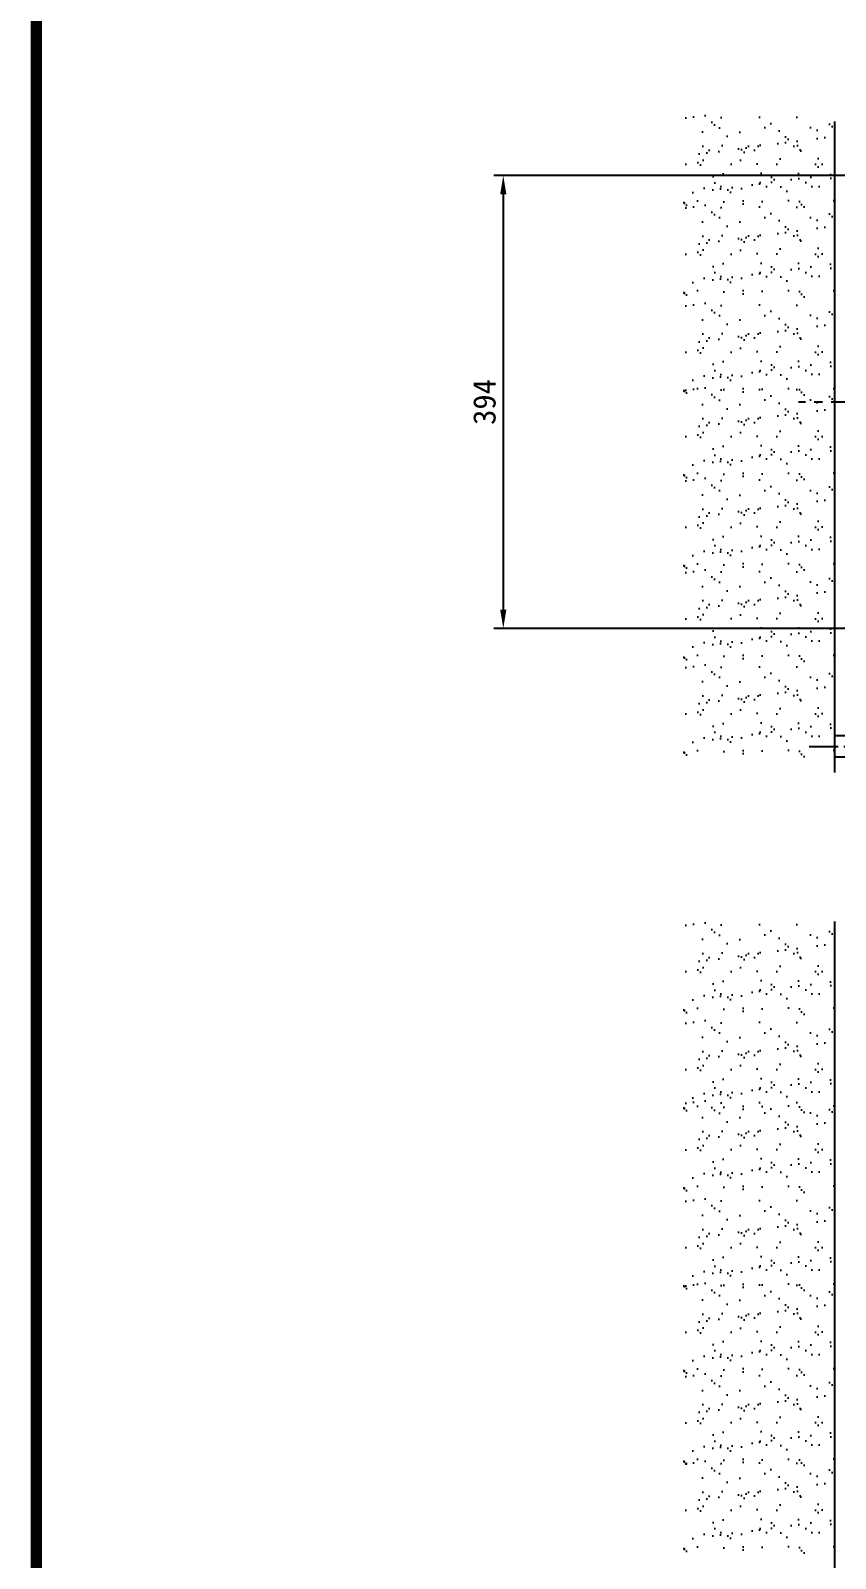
# Model space of a CAD drawing. Header units: millimetres. Extents: x -8699 to 14519, y -2727 to 7848.
# Drawn here: x 5 to 705, y -1412 to -81 of the extents above; entities that cross this region are included whole.
import ezdxf

# ---------------------------------------------------------------- set-up
doc = ezdxf.new("R2010")
doc.units = ezdxf.units.MM
doc.linetypes.add('CENTER', pattern=[2, 1.25, -0.25, 0.25, -0.25])
doc.layers.add('4', color=4, linetype='Continuous')
doc.layers.add('Def', color=7, linetype='Continuous')
doc.dimstyles.new('ISO-25', dxfattribs={"dimtxt": 2.5, "dimasz": 2.5, "dimexe": 1.25, "dimexo": 0.625, "dimtad": 1, "dimdsep": 46, "dimtxsty": 'Standard', "dimcen": 2.5, "dimadec": 0, "dimazin": 0, "dimtfac": 1, "dimtmove": 0, "dimatfit": 3, "dimfxl": 1, "dimarcsym": 0})

# ---------------------------------------------------------------- blocks, each defined once
blk = doc.blocks.new('*D258')
at = {"color": 3, "lineweight": -2, "transparency": 16777216}
for p, q in [((735.7, -207.4), (408.2, -207.4)), ((416.4, -223.7), (416.4, -585.5)), ((735.7, -601.7), (408.2, -601.7))]:
    blk.add_line(p, q, dxfattribs=at)
at = {"color": 3, "transparency": 16777216}
for points in [[(413.7, -223.7), (419.1, -223.7), (416.4, -207.4)], [(413.7, -585.5), (419.1, -585.5), (416.4, -601.7)]]:
    blk.add_solid(points, dxfattribs=at)
at = {"layer": 'DEFPOINTS', "color": 0, "transparency": 16777216}
for p in [(739.8, -207.4), (416.4, -601.7), (739.8, -601.7)]:
    blk.add_point(p, dxfattribs=at)
at = {"color": 3, "transparency": 16777216, "insert": (400.1, -404.6), "char_height": 19.5, "attachment_point": 5, "rotation": 90}
blk.add_mtext('394', dxfattribs=at)

msp = doc.modelspace()

# ---------------------------------------------------------------- hatches: boundary and pattern name
at = {"ltscale": 0.5}
h = msp.add_hatch(dxfattribs=at)
h.set_pattern_fill('AR-SAND', color=256, scale=0.5, style=0)
h.set_pattern_definition([(37.5, (-7410.9, 12404.57), (-0.800016, 24.470662), [0, -19.304, 0, -21.59, 0, -20.6375]), (7.5, (-7410.9, 12404.57), (22.476164, 35.841255), [0, -10.414, 0, -17.399, 0, -6.6675]), (327.5, (-7426.52, 12404.57), (39.54962, 0.07186), [0, -6.35, 0, -22.86, 0, -29.845]), (317.5, (-7426.52, 12404.57), (38.17782, 11.14647), [0, -3.175, 0, -14.986, 0, -17.145])])
h.paths.add_polyline_path([(705, -237.4), (705, -154.1), (573.4, -154.1), (573.4, -237.4)])
h = msp.add_hatch(dxfattribs=at)
h.set_pattern_fill('AR-SAND', color=256, scale=0.5, style=0)
h.set_pattern_definition([(37.5, (-7410.9, 12326.338), (-0.800016, 24.470662), [0, -19.304, 0, -21.59, 0, -20.6375]), (7.5, (-7410.9, 12326.34), (22.476164, 35.841255), [0, -10.414, 0, -17.399, 0, -6.6675]), (327.5, (-7426.52, 12326.338), (39.54962, 0.07186), [0, -6.35, 0, -22.86, 0, -29.845]), (317.5, (-7426.52, 12326.34), (38.17782, 11.14647), [0, -3.175, 0, -14.986, 0, -17.145])])
h.paths.add_polyline_path([(705, -315.6), (705, -232.3), (573.4, -232.3), (573.4, -315.6)])
h = msp.add_hatch(dxfattribs=at)
h.set_pattern_fill('AR-SAND', color=256, scale=0.5, style=0)
h.set_pattern_definition([(37.5, (-7410.9, 12241.047), (-0.800016, 24.470662), [0, -19.304, 0, -21.59, 0, -20.6375]), (7.5, (-7410.9, 12241.047), (22.476164, 35.841255), [0, -10.414, 0, -17.399, 0, -6.6675]), (327.5, (-7426.52, 12241.047), (39.54962, 0.07186), [0, -6.35, 0, -22.86, 0, -29.845]), (317.5, (-7426.52, 12241.047), (38.17782, 11.14647), [0, -3.175, 0, -14.986, 0, -17.145])])
h.paths.add_polyline_path([(705, -400.9), (705, -317.6), (573.4, -317.6), (573.4, -400.9)])
h = msp.add_hatch(dxfattribs=at)
h.set_pattern_fill('AR-SAND', color=256, scale=0.5, style=0)
h.set_pattern_definition([(37.5, (-7410.9, 12167.404), (-0.800016, 24.470662), [0, -19.304, 0, -21.59, 0, -20.6375]), (7.5, (-7410.9, 12167.404), (22.476164, 35.841255), [0, -10.414, 0, -17.399, 0, -6.6675]), (327.5, (-7426.52, 12167.404), (39.54962, 0.07186), [0, -6.35, 0, -22.86, 0, -29.845]), (317.5, (-7426.52, 12167.404), (38.17782, 11.14647), [0, -3.175, 0, -14.986, 0, -17.145])])
h.paths.add_polyline_path([(705, -474.6), (705, -391.3), (573.4, -391.3), (573.4, -474.6)])
h = msp.add_hatch(dxfattribs=at)
h.set_pattern_fill('AR-SAND', color=256, scale=0.5, style=0)
h.set_pattern_definition([(37.5, (-7410.9, 12088.594), (-0.800016, 24.470662), [0, -19.304, 0, -21.59, 0, -20.6375]), (7.5, (-7410.9, 12088.594), (22.476164, 35.841255), [0, -10.414, 0, -17.399, 0, -6.6675]), (327.5, (-7426.52, 12088.594), (39.54962, 0.07186), [0, -6.35, 0, -22.86, 0, -29.845]), (317.5, (-7426.52, 12088.594), (38.17782, 11.14647), [0, -3.175, 0, -14.986, 0, -17.145])])
h.paths.add_polyline_path([(705, -553.4), (705, -470.1), (573.4, -470.1), (573.4, -553.4)])
h = msp.add_hatch(dxfattribs=at)
h.set_pattern_fill('AR-SAND', color=256, scale=0.5, style=0)
h.set_pattern_definition([(37.5, (-7410.9, 12008.85), (-0.800016, 24.470662), [0, -19.304, 0, -21.59, 0, -20.6375]), (7.5, (-7410.9, 12008.85), (22.476164, 35.841255), [0, -10.414, 0, -17.399, 0, -6.6675]), (327.5, (-7426.52, 12008.85), (39.54962, 0.07186), [0, -6.35, 0, -22.86, 0, -29.845]), (317.5, (-7426.52, 12008.85), (38.17782, 11.14647), [0, -3.175, 0, -14.986, 0, -17.145])])
h.paths.add_polyline_path([(705, -633.1), (705, -549.8), (573.4, -549.8), (573.4, -633.1)])
h = msp.add_hatch(dxfattribs=at)
h.set_pattern_fill('AR-SAND', color=256, scale=0.5, style=0)
h.set_pattern_definition([(37.5, (-7410.9, 11925.989), (-0.800016, 24.470662), [0, -19.304, 0, -21.59, 0, -20.6375]), (7.5, (-7410.9, 11925.99), (22.476164, 35.841255), [0, -10.414, 0, -17.399, 0, -6.6675]), (327.5, (-7426.52, 11925.989), (39.54962, 0.07186), [0, -6.35, 0, -22.86, 0, -29.845]), (317.5, (-7426.52, 11925.99), (38.17782, 11.14647), [0, -3.175, 0, -14.986, 0, -17.145])])
h.paths.add_polyline_path([(705, -716), (705, -632.7), (573.4, -632.7), (573.4, -716)])
h = msp.add_hatch(dxfattribs=at)
h.set_pattern_fill('AR-SAND', color=256, scale=0.5, style=0)
h.set_pattern_definition([(37.5, (-7410.9, 11701.579), (-0.800016, 24.470662), [0, -19.304, 0, -21.59, 0, -20.6375]), (7.5, (-7410.9, 11701.58), (22.476164, 35.841255), [0, -10.414, 0, -17.399, 0, -6.6675]), (327.5, (-7426.52, 11701.579), (39.54962, 0.07186), [0, -6.35, 0, -22.86, 0, -29.845]), (317.5, (-7426.52, 11701.58), (38.17782, 11.14647), [0, -3.175, 0, -14.986, 0, -17.145])])
h.paths.add_polyline_path([(705, -940.4), (705, -857.1), (573.4, -857.1), (573.4, -940.4)])
h = msp.add_hatch(dxfattribs=at)
h.set_pattern_fill('AR-SAND', color=256, scale=0.5, style=0)
h.set_pattern_definition([(37.5, (-7410.9, 11616.287), (-0.800016, 24.470662), [0, -19.304, 0, -21.59, 0, -20.6375]), (7.5, (-7410.9, 11616.287), (22.476164, 35.841255), [0, -10.414, 0, -17.399, 0, -6.6675]), (327.5, (-7426.52, 11616.287), (39.54962, 0.07186), [0, -6.35, 0, -22.86, 0, -29.845]), (317.5, (-7426.52, 11616.287), (38.17782, 11.14647), [0, -3.175, 0, -14.986, 0, -17.145])])
h.paths.add_polyline_path([(705, -1025.7), (705, -942.4), (573.4, -942.4), (573.4, -1025.7)])
h = msp.add_hatch(dxfattribs=at)
h.set_pattern_fill('AR-SAND', color=256, scale=0.5, style=0)
h.set_pattern_definition([(37.5, (-7410.9, 11546.542), (-0.800016, 24.470662), [0, -19.304, 0, -21.59, 0, -20.6375]), (7.5, (-7410.9, 11546.54), (22.476164, 35.841255), [0, -10.414, 0, -17.399, 0, -6.6675]), (327.5, (-7426.52, 11546.542), (39.54962, 0.07186), [0, -6.35, 0, -22.86, 0, -29.845]), (317.5, (-7426.52, 11546.54), (38.17782, 11.14647), [0, -3.175, 0, -14.986, 0, -17.145])])
h.paths.add_polyline_path([(705, -1095.4), (705, -1012.1), (573.4, -1012.1), (573.4, -1095.4)])
h = msp.add_hatch(dxfattribs=at)
h.set_pattern_fill('AR-SAND', color=256, scale=0.5, style=0)
h.set_pattern_definition([(37.5, (-7410.9, 11461.25), (-0.800016, 24.470662), [0, -19.304, 0, -21.59, 0, -20.6375]), (7.5, (-7410.9, 11461.25), (22.476164, 35.841255), [0, -10.414, 0, -17.399, 0, -6.6675]), (327.5, (-7426.52, 11461.25), (39.54962, 0.07186), [0, -6.35, 0, -22.86, 0, -29.845]), (317.5, (-7426.52, 11461.25), (38.17782, 11.14647), [0, -3.175, 0, -14.986, 0, -17.145])])
h.paths.add_polyline_path([(705, -1180.7), (705, -1097.4), (573.4, -1097.4), (573.4, -1180.7)])
h = msp.add_hatch(dxfattribs=at)
h.set_pattern_fill('AR-SAND', color=256, scale=0.5, style=0)
h.set_pattern_definition([(37.5, (-7410.9, 11387.607), (-0.800016, 24.470662), [0, -19.304, 0, -21.59, 0, -20.6375]), (7.5, (-7410.9, 11387.607), (22.476164, 35.841255), [0, -10.414, 0, -17.399, 0, -6.6675]), (327.5, (-7426.52, 11387.607), (39.54962, 0.07186), [0, -6.35, 0, -22.86, 0, -29.845]), (317.5, (-7426.52, 11387.607), (38.17782, 11.14647), [0, -3.175, 0, -14.986, 0, -17.145])])
h.paths.add_polyline_path([(705, -1254.4), (705, -1171.1), (573.4, -1171.1), (573.4, -1254.4)])
h = msp.add_hatch(dxfattribs=at)
h.set_pattern_fill('AR-SAND', color=256, scale=0.5, style=0)
h.set_pattern_definition([(37.5, (-7410.9, 11308.797), (-0.800016, 24.470662), [0, -19.304, 0, -21.59, 0, -20.6375]), (7.5, (-7410.9, 11308.797), (22.476164, 35.841255), [0, -10.414, 0, -17.399, 0, -6.6675]), (327.5, (-7426.52, 11308.797), (39.54962, 0.07186), [0, -6.35, 0, -22.86, 0, -29.845]), (317.5, (-7426.52, 11308.797), (38.17782, 11.14647), [0, -3.175, 0, -14.986, 0, -17.145])])
h.paths.add_polyline_path([(705, -1333.2), (705, -1249.9), (573.4, -1249.9), (573.4, -1333.2)])
h = msp.add_hatch(dxfattribs=at)
h.set_pattern_fill('AR-SAND', color=256, scale=0.5, style=0)
h.set_pattern_definition([(37.5, (-7410.9, 11232.57), (-0.800016, 24.470662), [0, -19.304, 0, -21.59, 0, -20.6375]), (7.5, (-7410.9, 11232.57), (22.476164, 35.841255), [0, -10.414, 0, -17.399, 0, -6.6675]), (327.5, (-7426.52, 11232.57), (39.54962, 0.07186), [0, -6.35, 0, -22.86, 0, -29.845]), (317.5, (-7426.52, 11232.57), (38.17782, 11.14647), [0, -3.175, 0, -14.986, 0, -17.145])])
h.paths.add_polyline_path([(705, -1409.4), (705, -1326.1), (573.4, -1326.1), (573.4, -1409.4)])

# ---------------------------------------------------------------- linework, layer by layer
for p, q in [((705, -727.3), (705, -160.4)), ((705, -1928.2), (705, -857.1))]:
    msp.add_line(p, q)
at = {"color": 1, "linetype": 'CENTER', "ltscale": 30}
msp.add_line((1519.3, -404.6), (673.3, -404.6), dxfattribs=at)
at = {"color": 1, "linetype": 'CENTER', "ltscale": 20}
msp.add_line((682.7, -704.6), (833.6, -704.6), dxfattribs=at)
at = {"layer": '4'}
for p, q in [((715.4, -695.3), (704.9, -695.3)), ((715.4, -713.8), (704.9, -713.8))]:
    msp.add_line(p, q, dxfattribs=at)
at = {"layer": 'Def', "const_width": 9.9}
msp.add_lwpolyline([(10, -2722.4), (3841.3, -2722.4), (3841.3, 10), (10, 10)], close=True, dxfattribs=at)

# ---------------------------------------------------------------- dimensions: what is measured, and where the dimension line sits
dim = msp.add_linear_dim(base=(416.4, -601.7), p1=(739.8, -207.4), p2=(739.8, -601.7), angle=90, dimstyle='ISO-25', override={"dimscale": 6.5, "dimtxt": 3, "dimgap": 1, "dimdec": 0, "dimclrd": 3, "dimclre": 3, "dimclrt": 3, "dimtdec": 0})
dim.commit()
dim.dimension.update_dxf_attribs({"geometry": '*D258', "text_midpoint": (400.1, -404.6)})

doc.saveas('drawing.dxf')
